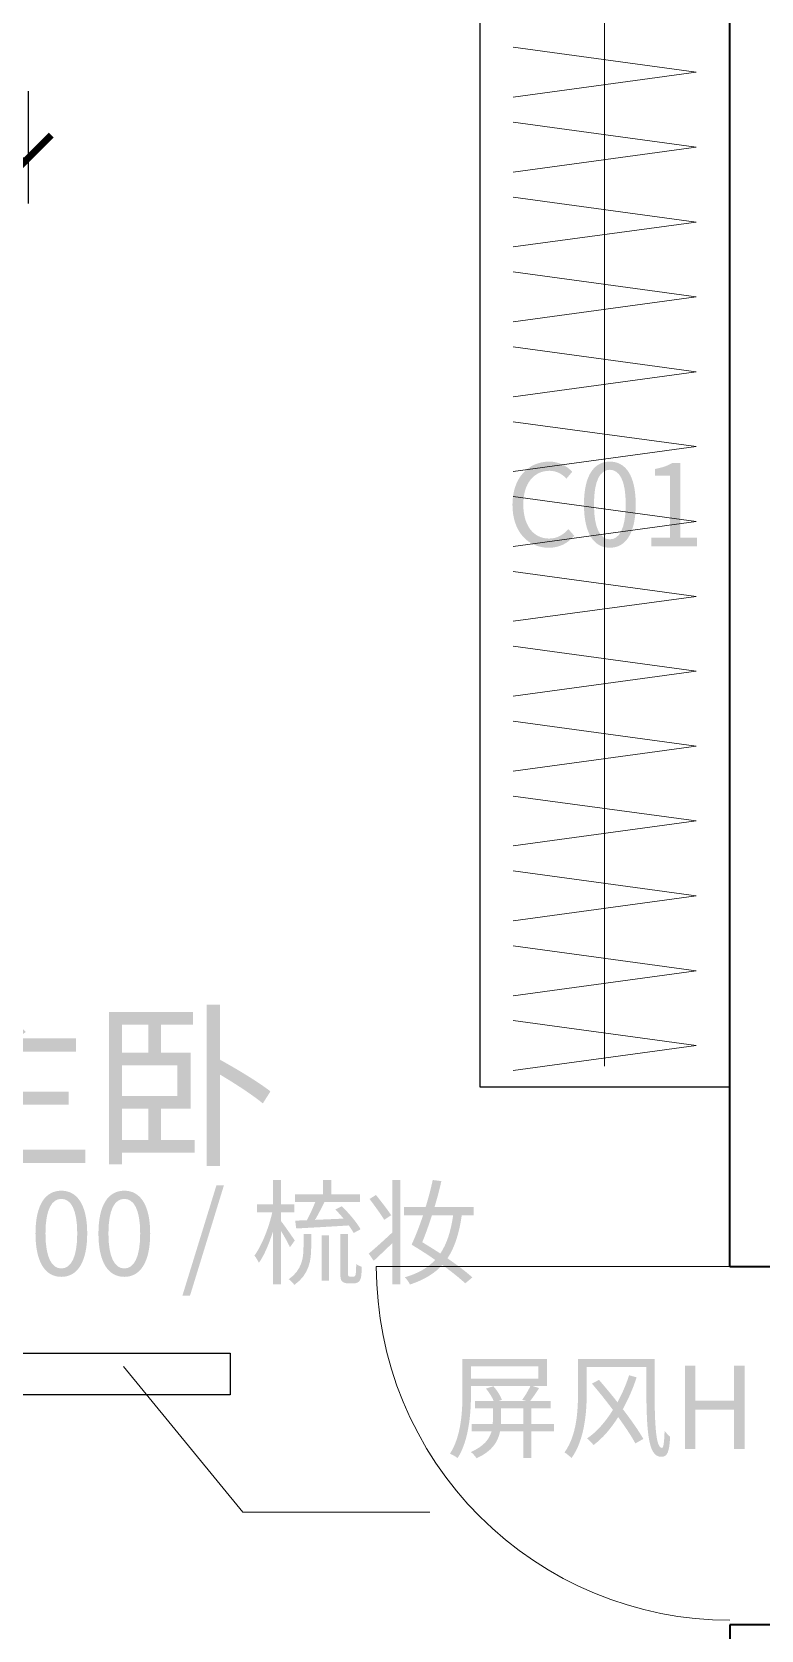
# Model space of a CAD drawing. Header units: millimetres. Extents: x -4600 to 229000, y -4300 to 19460.
# Drawn here: x 42036 to 43789, y 6857 to 10699 of the extents above; entities that cross this region are included whole.
import ezdxf

# ---------------------------------------------------------------- set-up
doc = ezdxf.new("R2010")
doc.units = ezdxf.units.MM
doc.header["$LTSCALE"] = 100
for name, color, linetype, lineweight in [('A-CABINET', 32, 'Continuous', 25), ('A-DIMS', 7, 'Continuous', 13), ('A-EX-WALL', 7, 'Continuous', 35), ('A-LEADER', 8, 'Continuous', 13), ('A-NEW-DOOR', 3, 'Continuous', 18), ('A-NEW-PART', 2, 'Continuous', 25), ('A-TEXT', 7, 'Continuous', 18), ('R2-DETAIL', 7, 'Continuous', 13)]:
    doc.layers.add(name, color=color, linetype=linetype, lineweight=lineweight)

# ---------------------------------------------------------------- blocks, each defined once
blk = doc.blocks.new('SOURCE_PROPOSED')
at = {"layer": 'A-EX-WALL'}
for p, q in [((3714, 5930.5), (3714, 9630)), ((3714, 5930.5), (3836.4, 5930.5)), ((3836.4, 5069.5), (3714, 5069.5)), ((3714, 5069.5), (3714, 4970))]:
    blk.add_line(p, q, dxfattribs=at)
blk = doc.blocks.new('FURNITURE_DESIGN')
at = {"layer": 'A-TEXT'}
h = blk.add_hatch(color=256, dxfattribs=at)
edge = h.paths.add_edge_path()
edge.add_spline(control_points=[(3278.5, 7658.9), (3304.4, 7658.9), (3324.1, 7669.3), (3339.9, 7687.6)], knot_values=[0, 0, 0, 0, 1, 1, 1, 1], degree=3, periodic=0)
edge.add_line((3339.9, 7687.6), (3326, 7703.7))
edge.add_spline(control_points=[(3326, 7703.7), (3313.1, 7689.5), (3298.7, 7681), (3279.6, 7681), (3241.4, 7681), (3217.4, 7712.7), (3217.4, 7763.2), (3217.4, 7813.1), (3242.7, 7843.9), (3280.4, 7843.9), (3297.6, 7843.9), (3310.7, 7836.3), (3321.3, 7825.1)], knot_values=[0, 0, 0, 0, 1, 1, 1, 2, 2, 2, 3, 3, 3, 4, 4, 4, 4], degree=3, periodic=0)
edge.add_line((3321.3, 7825.1), (3335, 7841.5))
edge.add_spline(control_points=[(3335, 7841.5), (3323.5, 7854.3), (3304.4, 7866), (3280.1, 7866), (3229.4, 7866), (3191.4, 7827), (3191.4, 7762.3), (3191.4, 7697.4), (3228.6, 7658.9), (3278.5, 7658.9)], knot_values=[0, 0, 0, 0, 1, 1, 1, 2, 2, 2, 3, 3, 3, 3], degree=3, periodic=0)
h = blk.add_hatch(color=256, dxfattribs=at)
edge = h.paths.add_edge_path()
edge.add_spline(control_points=[(3425.6, 7658.9), (3463.5, 7658.9), (3487.8, 7693.3), (3487.8, 7763.2), (3487.8, 7832.5), (3463.5, 7866), (3425.6, 7866), (3387.4, 7866), (3363.3, 7832.5), (3363.3, 7763.2), (3363.3, 7693.3), (3387.4, 7658.9), (3425.6, 7658.9)], knot_values=[0, 0, 0, 0, 1, 1, 1, 2, 2, 2, 3, 3, 3, 4, 4, 4, 4], degree=3, periodic=0)
edge = h.paths.add_edge_path(flags=0)
edge.add_spline(control_points=[(3425.6, 7679.1), (3402.9, 7679.1), (3387.4, 7704.5), (3387.4, 7763.2), (3387.4, 7821.6), (3402.9, 7846.4), (3425.6, 7846.4), (3448.2, 7846.4), (3463.8, 7821.6), (3463.8, 7763.2), (3463.8, 7704.5), (3448.2, 7679.1), (3425.6, 7679.1)], knot_values=[0, 0, 0, 0, 1, 1, 1, 2, 2, 2, 3, 3, 3, 4, 4, 4, 4], degree=3, periodic=0)
h = blk.add_hatch(color=256, dxfattribs=at)
edge = h.paths.add_edge_path()
edge.add_line((3525.1, 7662.5), (3634.8, 7662.5))
edge.add_line((3634.8, 7662.5), (3634.8, 7683.2))
edge.add_line((3634.8, 7683.2), (3594.7, 7683.2))
edge.add_line((3594.7, 7683.2), (3594.7, 7862.5))
edge.add_line((3594.7, 7862.5), (3575.6, 7862.5))
edge.add_spline(control_points=[(3575.6, 7862.5), (3564.7, 7856.2), (3551.9, 7851.6), (3534.1, 7848.3)], knot_values=[0, 0, 0, 0, 1, 1, 1, 1], degree=3, periodic=0)
edge.add_line((3534.1, 7848.3), (3534.1, 7832.5))
edge.add_line((3534.1, 7832.5), (3569.9, 7832.5))
edge.add_line((3569.9, 7832.5), (3569.9, 7683.2))
edge.add_line((3569.9, 7683.2), (3525.1, 7683.2))
edge.add_line((3525.1, 7683.2), (3525.1, 7662.5))
h = blk.add_hatch(color=256, dxfattribs=at)
edge = h.paths.add_edge_path()
edge.add_spline(control_points=[(1913.5, 6547), (1940.2, 6527.4), (1970.7, 6499.4), (1988.2, 6479.3)], knot_values=[0, 0, 0, 0, 1, 1, 1, 1], degree=3, periodic=0)
edge.add_line((1988.2, 6479.3), (1795.2, 6479.3))
edge.add_line((1795.2, 6479.3), (1795.2, 6447.5))
edge.add_line((1795.2, 6447.5), (1950.6, 6447.5))
edge.add_line((1950.6, 6447.5), (1950.6, 6351.4))
edge.add_line((1950.6, 6351.4), (1815.3, 6351.4))
edge.add_line((1815.3, 6351.4), (1815.3, 6319.6))
edge.add_line((1815.3, 6319.6), (1950.6, 6319.6))
edge.add_line((1950.6, 6319.6), (1950.6, 6211.7))
edge.add_line((1950.6, 6211.7), (1774.7, 6211.7))
edge.add_line((1774.7, 6211.7), (1774.7, 6179.9))
edge.add_line((1774.7, 6179.9), (2164.1, 6179.9))
edge.add_line((2164.1, 6179.9), (2164.1, 6211.7))
edge.add_line((2164.1, 6211.7), (1986, 6211.7))
edge.add_line((1986, 6211.7), (1986, 6319.6))
edge.add_line((1986, 6319.6), (2124, 6319.6))
edge.add_line((2124, 6319.6), (2124, 6351.4))
edge.add_line((2124, 6351.4), (1986, 6351.4))
edge.add_line((1986, 6351.4), (1986, 6447.5))
edge.add_line((1986, 6447.5), (2141.9, 6447.5))
edge.add_line((2141.9, 6447.5), (2141.9, 6479.3))
edge.add_line((2141.9, 6479.3), (2000, 6479.3))
edge.add_line((2000, 6479.3), (2020.9, 6494.6))
edge.add_spline(control_points=[(2020.9, 6494.6), (2003.5, 6515.1), (1968.1, 6544.8), (1940.2, 6564.9)], knot_values=[0, 0, 0, 0, 1, 1, 1, 1], degree=3, periodic=0)
edge.add_line((1940.2, 6564.9), (1913.5, 6547))
h = blk.add_hatch(color=256, dxfattribs=at)
h.paths.add_polyline_path([(2221.3, 6542.6), (2221.3, 6176.8), (2252.7, 6176.8), (2252.7, 6204.3), (2427.4, 6204.3), (2427.4, 6234.9), (2346.6, 6234.9), (2346.6, 6310.4), (2417.3, 6310.4), (2417.3, 6445.3), (2346.6, 6445.3), (2346.6, 6512.1), (2423.4, 6512.1), (2423.4, 6542.6), (2221.3, 6542.6)])
h.paths.add_polyline_path([(2252.7, 6414.7), (2385.5, 6414.7), (2385.5, 6340.5), (2252.7, 6340.5), (2252.7, 6414.7)], flags=0)
h.paths.add_polyline_path([(2252.7, 6310.4), (2315.6, 6310.4), (2315.6, 6234.9), (2252.7, 6234.9), (2252.7, 6310.4)], flags=0)
h.paths.add_polyline_path([(2252.7, 6445.3), (2252.7, 6512.1), (2315.6, 6512.1), (2315.6, 6445.3), (2252.7, 6445.3)], flags=0)
h = blk.add_hatch(color=256, dxfattribs=at)
edge = h.paths.add_edge_path()
edge.add_line((2456.2, 6560.5), (2456.2, 6172.9))
edge.add_line((2456.2, 6172.9), (2488.5, 6172.9))
edge.add_line((2488.5, 6172.9), (2488.5, 6392))
edge.add_spline(control_points=[(2488.5, 6392), (2526.9, 6369.3), (2568.4, 6341.8), (2591.1, 6323)], knot_values=[0, 0, 0, 0, 1, 1, 1, 1], degree=3, periodic=0)
edge.add_line((2591.1, 6323), (2609.4, 6351.9))
edge.add_spline(control_points=[(2609.4, 6351.9), (2582.8, 6372.8), (2530.4, 6404.7), (2488.5, 6427.8)], knot_values=[0, 0, 0, 0, 1, 1, 1, 1], degree=3, periodic=0)
edge.add_line((2488.5, 6427.8), (2488.5, 6560.5))
edge.add_line((2488.5, 6560.5), (2456.2, 6560.5))
h = blk.add_hatch(color=256, dxfattribs=at)
edge = h.paths.add_edge_path()
edge.add_spline(control_points=[(2106.6, 5906), (2144.5, 5906), (2168.8, 5940.4), (2168.8, 6010.3), (2168.8, 6079.6), (2144.5, 6113.1), (2106.6, 6113.1), (2068.4, 6113.1), (2044.4, 6079.6), (2044.4, 6010.3), (2044.4, 5940.4), (2068.4, 5906), (2106.6, 5906)], knot_values=[0, 0, 0, 0, 1, 1, 1, 2, 2, 2, 3, 3, 3, 4, 4, 4, 4], degree=3, periodic=0)
edge = h.paths.add_edge_path(flags=0)
edge.add_spline(control_points=[(2106.6, 5926.2), (2084, 5926.2), (2068.4, 5951.6), (2068.4, 6010.3), (2068.4, 6068.7), (2084, 6093.5), (2106.6, 6093.5), (2129.2, 6093.5), (2144.8, 6068.7), (2144.8, 6010.3), (2144.8, 5951.6), (2129.2, 5926.2), (2106.6, 5926.2)], knot_values=[0, 0, 0, 0, 1, 1, 1, 2, 2, 2, 3, 3, 3, 4, 4, 4, 4], degree=3, periodic=0)
h = blk.add_hatch(color=256, dxfattribs=at)
edge = h.paths.add_edge_path()
edge.add_spline(control_points=[(2258, 5906), (2296, 5906), (2320.2, 5940.4), (2320.2, 6010.3), (2320.2, 6079.6), (2296, 6113.1), (2258, 6113.1), (2219.8, 6113.1), (2195.8, 6079.6), (2195.8, 6010.3), (2195.8, 5940.4), (2219.8, 5906), (2258, 5906)], knot_values=[0, 0, 0, 0, 1, 1, 1, 2, 2, 2, 3, 3, 3, 4, 4, 4, 4], degree=3, periodic=0)
edge = h.paths.add_edge_path(flags=0)
edge.add_spline(control_points=[(2258, 5926.2), (2235.4, 5926.2), (2219.8, 5951.6), (2219.8, 6010.3), (2219.8, 6068.7), (2235.4, 6093.5), (2258, 6093.5), (2280.7, 6093.5), (2296.2, 6068.7), (2296.2, 6010.3), (2296.2, 5951.6), (2280.7, 5926.2), (2258, 5926.2)], knot_values=[0, 0, 0, 0, 1, 1, 1, 2, 2, 2, 3, 3, 3, 4, 4, 4, 4], degree=3, periodic=0)
for points in [[(2397.7, 5860.8), (2416, 5860.8), (2497.6, 6126.2), (2479.6, 6126.2), (2397.7, 5860.8)], [(2732.5, 6005.6), (2732.5, 5896.5), (2750.5, 5896.5), (2750.5, 6005.6), (2732.5, 6005.6)], [(3606, 5492.4), (3631.1, 5492.4), (3631.1, 5586.8), (3724.4, 5586.8), (3724.4, 5492.4), (3749.8, 5492.4), (3749.8, 5692.4), (3724.4, 5692.4), (3724.4, 5608.6), (3631.1, 5608.6), (3631.1, 5692.4), (3606, 5692.4), (3606, 5492.4)]]:
    blk.add_hatch(color=256, dxfattribs=at).paths.add_polyline_path(points)
h = blk.add_hatch(color=256, dxfattribs=at)
edge = h.paths.add_edge_path()
edge.add_line((2615.5, 6138.8), (2615.5, 6080.4))
edge.add_line((2615.5, 6080.4), (2577, 6080.4))
edge.add_line((2577, 6080.4), (2577, 6061))
edge.add_line((2577, 6061), (2613.8, 6061))
edge.add_spline(control_points=[(2613.8, 6061), (2605.4, 6023.6), (2588.2, 5980.5), (2571, 5957.3)], knot_values=[0, 0, 0, 0, 1, 1, 1, 1], degree=3, periodic=0)
edge.add_spline(control_points=[(2571, 5957.3), (2574.5, 5952.7), (2579.2, 5944.8), (2581.6, 5939.6)], knot_values=[0, 0, 0, 0, 1, 1, 1, 1], degree=3, periodic=0)
edge.add_spline(control_points=[(2581.6, 5939.6), (2594.2, 5957.1), (2606.2, 5985.4), (2615.5, 6015.2)], knot_values=[0, 0, 0, 0, 1, 1, 1, 1], degree=3, periodic=0)
edge.add_line((2615.5, 6015.2), (2615.5, 5888))
edge.add_line((2615.5, 5888), (2634.6, 5888))
edge.add_line((2634.6, 5888), (2634.6, 6016.8))
edge.add_spline(control_points=[(2634.6, 6016.8), (2642.8, 6003.2), (2652.3, 5986.3), (2656.4, 5977.3)], knot_values=[0, 0, 0, 0, 1, 1, 1, 1], degree=3, periodic=0)
edge.add_line((2656.4, 5977.3), (2667.9, 5993.4))
edge.add_spline(control_points=[(2667.9, 5993.4), (2663.2, 6000.5), (2641.9, 6031.3), (2634.6, 6040.3)], knot_values=[0, 0, 0, 0, 1, 1, 1, 1], degree=3, periodic=0)
edge.add_line((2634.6, 6040.3), (2634.6, 6061))
edge.add_line((2634.6, 6061), (2666.5, 6061))
edge.add_line((2666.5, 6061), (2666.5, 6080.4))
edge.add_line((2666.5, 6080.4), (2634.6, 6080.4))
edge.add_line((2634.6, 6080.4), (2634.6, 6138.8))
edge.add_line((2634.6, 6138.8), (2615.5, 6138.8))
h = blk.add_hatch(color=256, dxfattribs=at)
edge = h.paths.add_edge_path()
edge.add_line((2668.9, 6041.1), (2671.4, 6022.3))
edge.add_spline(control_points=[(2671.4, 6022.3), (2705.8, 6024.2), (2752.7, 6026.6), (2797.7, 6029.6)], knot_values=[0, 0, 0, 0, 1, 1, 1, 1], degree=3, periodic=0)
edge.add_spline(control_points=[(2797.7, 6029.6), (2802.6, 6023.1), (2806.7, 6016.8), (2809.5, 6011.4)], knot_values=[0, 0, 0, 0, 1, 1, 1, 1], degree=3, periodic=0)
edge.add_line((2809.5, 6011.4), (2826.1, 6020.4))
edge.add_spline(control_points=[(2826.1, 6020.4), (2817.6, 6036.2), (2798, 6059.1), (2781.1, 6075.8)], knot_values=[0, 0, 0, 0, 1, 1, 1, 1], degree=3, periodic=0)
edge.add_line((2781.1, 6075.8), (2765.5, 6067.8))
edge.add_spline(control_points=[(2765.5, 6067.8), (2772.1, 6061.3), (2778.9, 6053.7), (2785.2, 6046)], knot_values=[0, 0, 0, 0, 1, 1, 1, 1], degree=3, periodic=0)
edge.add_line((2785.2, 6046), (2716.7, 6043))
edge.add_spline(control_points=[(2716.7, 6043), (2724.3, 6056.1), (2732.5, 6071.9), (2739.6, 6086.1)], knot_values=[0, 0, 0, 0, 1, 1, 1, 1], degree=3, periodic=0)
edge.add_line((2739.6, 6086.1), (2825, 6086.1))
edge.add_line((2825, 6086.1), (2825, 6104.4))
edge.add_line((2825, 6104.4), (2755.7, 6104.4))
edge.add_line((2755.7, 6104.4), (2755.7, 6138.8))
edge.add_line((2755.7, 6138.8), (2735.8, 6138.8))
edge.add_line((2735.8, 6138.8), (2735.8, 6104.4))
edge.add_line((2735.8, 6104.4), (2668.4, 6104.4))
edge.add_line((2668.4, 6104.4), (2668.4, 6086.1))
edge.add_line((2668.4, 6086.1), (2717.2, 6086.1))
edge.add_spline(control_points=[(2717.2, 6086.1), (2711.8, 6071.9), (2703.9, 6055), (2697, 6042.2)], knot_values=[0, 0, 0, 0, 1, 1, 1, 1], degree=3, periodic=0)
edge.add_line((2697, 6042.2), (2668.9, 6041.1))
h = blk.add_hatch(color=256, dxfattribs=at)
edge = h.paths.add_edge_path()
edge.add_line((2845.8, 5962), (2857.8, 5944.5))
edge.add_spline(control_points=[(2857.8, 5944.5), (2871.1, 5957.1), (2887.2, 5972.1), (2902.8, 5987.4)], knot_values=[0, 0, 0, 0, 1, 1, 1, 1], degree=3, periodic=0)
edge.add_line((2902.8, 5987.4), (2902.8, 5887.8))
edge.add_line((2902.8, 5887.8), (2921.9, 5887.8))
edge.add_line((2921.9, 5887.8), (2921.9, 6138.5))
edge.add_line((2921.9, 6138.5), (2902.8, 6138.5))
edge.add_line((2902.8, 6138.5), (2902.8, 6013))
edge.add_spline(control_points=[(2902.8, 6013), (2881.8, 5993.4), (2859.9, 5973.7), (2845.8, 5962)], knot_values=[0, 0, 0, 0, 1, 1, 1, 1], degree=3, periodic=0)
edge = h.paths.add_edge_path(flags=0)
edge.add_spline(control_points=[(2847.7, 6093.2), (2859.9, 6077.1), (2875.5, 6055.8), (2883.1, 6043)], knot_values=[0, 0, 0, 0, 1, 1, 1, 1], degree=3, periodic=0)
edge.add_line((2883.1, 6043), (2899.8, 6054.2))
edge.add_spline(control_points=[(2899.8, 6054.2), (2891.6, 6066.5), (2875.8, 6087.2), (2863.2, 6102.8)], knot_values=[0, 0, 0, 0, 1, 1, 1, 1], degree=3, periodic=0)
edge.add_line((2863.2, 6102.8), (2847.7, 6093.2))
h = blk.add_hatch(color=256, dxfattribs=at)
edge = h.paths.add_edge_path()
edge.add_spline(control_points=[(2948.9, 5983.3), (2968.3, 5971.8), (2987.6, 5959.2), (3005.6, 5946.7)], knot_values=[0, 0, 0, 0, 1, 1, 1, 1], degree=3, periodic=0)
edge.add_spline(control_points=[(3005.6, 5946.7), (2988.2, 5927.9), (2964.7, 5914.2), (2932.5, 5905)], knot_values=[0, 0, 0, 0, 1, 1, 1, 1], degree=3, periodic=0)
edge.add_spline(control_points=[(2932.5, 5905), (2936.9, 5900.9), (2942.3, 5893.2), (2944.8, 5887.5)], knot_values=[0, 0, 0, 0, 1, 1, 1, 1], degree=3, periodic=0)
edge.add_spline(control_points=[(2944.8, 5887.5), (2978.9, 5898.7), (3004, 5914), (3022.8, 5934.7)], knot_values=[0, 0, 0, 0, 1, 1, 1, 1], degree=3, periodic=0)
edge.add_spline(control_points=[(3022.8, 5934.7), (3044.4, 5918.9), (3063.5, 5903.6), (3077.9, 5890.5)], knot_values=[0, 0, 0, 0, 1, 1, 1, 1], degree=3, periodic=0)
edge.add_line((3077.9, 5890.5), (3095.1, 5904.7))
edge.add_spline(control_points=[(3095.1, 5904.7), (3079.6, 5918.3), (3058.6, 5934.4), (3035.1, 5950.5)], knot_values=[0, 0, 0, 0, 1, 1, 1, 1], degree=3, periodic=0)
edge.add_spline(control_points=[(3035.1, 5950.5), (3053.1, 5977.3), (3063.2, 6011.4), (3069.5, 6053.9)], knot_values=[0, 0, 0, 0, 1, 1, 1, 1], degree=3, periodic=0)
edge.add_line((3069.5, 6053.9), (3097.9, 6053.9))
edge.add_line((3097.9, 6053.9), (3097.9, 6074.1))
edge.add_line((3097.9, 6074.1), (3004, 6074.1))
edge.add_spline(control_points=[(3004, 6074.1), (3010.6, 6095.4), (3016.3, 6117), (3020.4, 6136.3)], knot_values=[0, 0, 0, 0, 1, 1, 1, 1], degree=3, periodic=0)
edge.add_line((3020.4, 6136.3), (2999.6, 6138.8))
edge.add_spline(control_points=[(2999.6, 6138.8), (2995.5, 6118.9), (2989.5, 6096.5), (2982.7, 6074.1)], knot_values=[0, 0, 0, 0, 1, 1, 1, 1], degree=3, periodic=0)
edge.add_line((2982.7, 6074.1), (2930.6, 6074.1))
edge.add_line((2930.6, 6074.1), (2930.6, 6053.9))
edge.add_line((2930.6, 6053.9), (2976.4, 6053.9))
edge.add_spline(control_points=[(2976.4, 6053.9), (2967.4, 6027.2), (2957.6, 6002.1), (2948.9, 5983.3)], knot_values=[0, 0, 0, 0, 1, 1, 1, 1], degree=3, periodic=0)
edge = h.paths.add_edge_path(flags=0)
edge.add_spline(control_points=[(3048.8, 6053.9), (3043.3, 6016.3), (3034, 5986), (3017.9, 5962)], knot_values=[0, 0, 0, 0, 1, 1, 1, 1], degree=3, periodic=0)
edge.add_spline(control_points=[(3017.9, 5962), (3003.7, 5971.5), (2989, 5980.5), (2974.5, 5989.3)], knot_values=[0, 0, 0, 0, 1, 1, 1, 1], degree=3, periodic=0)
edge.add_spline(control_points=[(2974.5, 5989.3), (2982.2, 6008.4), (2990.4, 6030.7), (2997.7, 6053.9)], knot_values=[0, 0, 0, 0, 1, 1, 1, 1], degree=3, periodic=0)
edge.add_line((2997.7, 6053.9), (3048.8, 6053.9))
h = blk.add_hatch(color=256, dxfattribs=at)
edge = h.paths.add_edge_path()
edge.add_line((2688.9, 6008.9), (2688.9, 5977.3))
edge.add_spline(control_points=[(2688.9, 5977.3), (2688.9, 5952.2), (2685.3, 5922.4), (2653.4, 5900.3)], knot_values=[0, 0, 0, 0, 1, 1, 1, 1], degree=3, periodic=0)
edge.add_spline(control_points=[(2653.4, 5900.3), (2657.8, 5897.3), (2664, 5890.8), (2667, 5886.7)], knot_values=[0, 0, 0, 0, 1, 1, 1, 1], degree=3, periodic=0)
edge.add_spline(control_points=[(2667, 5886.7), (2702.8, 5912), (2707.4, 5946.4), (2707.4, 5977)], knot_values=[0, 0, 0, 0, 1, 1, 1, 1], degree=3, periodic=0)
edge.add_line((2707.4, 5977), (2707.4, 6008.9))
edge.add_line((2707.4, 6008.9), (2688.9, 6008.9))
h = blk.add_hatch(color=256, dxfattribs=at)
edge = h.paths.add_edge_path()
edge.add_line((2777.3, 6009.2), (2777.3, 5919.1))
edge.add_spline(control_points=[(2777.3, 5919.1), (2777.3, 5902.8), (2778.4, 5898.4), (2781.9, 5894.9)], knot_values=[0, 0, 0, 0, 1, 1, 1, 1], degree=3, periodic=0)
edge.add_spline(control_points=[(2781.9, 5894.9), (2785.5, 5891.6), (2791.2, 5890.2), (2796.4, 5890.2), (2798.6, 5890.2), (2804.8, 5890.2), (2807.8, 5890.2), (2811.9, 5890.2), (2816.8, 5891), (2819.8, 5892.9)], knot_values=[0, 0, 0, 0, 1, 1, 1, 2, 2, 2, 3, 3, 3, 3], degree=3, periodic=0)
edge.add_spline(control_points=[(2819.8, 5892.9), (2822.8, 5894.6), (2825, 5897.9), (2826.7, 5902.5)], knot_values=[0, 0, 0, 0, 1, 1, 1, 1], degree=3, periodic=0)
edge.add_spline(control_points=[(2826.7, 5902.5), (2828, 5906.9), (2828.8, 5919.4), (2829.1, 5930.3)], knot_values=[0, 0, 0, 0, 1, 1, 1, 1], degree=3, periodic=0)
edge.add_spline(control_points=[(2829.1, 5930.3), (2824.5, 5931.4), (2819.3, 5934.1), (2815.7, 5937.1)], knot_values=[0, 0, 0, 0, 1, 1, 1, 1], degree=3, periodic=0)
edge.add_spline(control_points=[(2815.7, 5937.1), (2815.5, 5926.2), (2815.2, 5917.8), (2814.6, 5914), (2814.1, 5910.4), (2813.3, 5908.5), (2812.2, 5907.4)], knot_values=[0, 0, 0, 0, 1, 1, 1, 2, 2, 2, 2], degree=3, periodic=0)
edge.add_spline(control_points=[(2812.2, 5907.4), (2811.1, 5906.9), (2809.2, 5906.6), (2807.3, 5906.6), (2805.4, 5906.6), (2802.4, 5906.6), (2801, 5906.6), (2799.4, 5906.6), (2797.7, 5906.9), (2796.9, 5908), (2796.1, 5909), (2795.8, 5912), (2795.8, 5917.5)], knot_values=[0, 0, 0, 0, 1, 1, 1, 2, 2, 2, 3, 3, 3, 4, 4, 4, 4], degree=3, periodic=0)
edge.add_line((2795.8, 5917.5), (2795.8, 6009.2))
edge.add_line((2795.8, 6009.2), (2777.3, 6009.2))
h = blk.add_hatch(color=256, dxfattribs=at)
edge = h.paths.add_edge_path()
edge.add_spline(control_points=[(3127.7, 5637.3), (3135.3, 5628.3), (3142.7, 5616.3), (3146.3, 5607.3)], knot_values=[0, 0, 0, 0, 1, 1, 1, 1], degree=3, periodic=0)
edge.add_line((3146.3, 5607.3), (3101.5, 5607.3))
edge.add_line((3101.5, 5607.3), (3101.5, 5589.8))
edge.add_line((3101.5, 5589.8), (3144.3, 5589.8))
edge.add_line((3144.3, 5589.8), (3144.3, 5562.8))
edge.add_line((3144.3, 5562.8), (3144.1, 5552.2))
edge.add_line((3144.1, 5552.2), (3093.6, 5552.2))
edge.add_line((3093.6, 5552.2), (3093.6, 5534.4))
edge.add_line((3093.6, 5534.4), (3141.1, 5534.4))
edge.add_spline(control_points=[(3141.1, 5534.4), (3135.9, 5516.1), (3122.8, 5498.7), (3091.4, 5484.8)], knot_values=[0, 0, 0, 0, 1, 1, 1, 1], degree=3, periodic=0)
edge.add_spline(control_points=[(3091.4, 5484.8), (3095.8, 5481.5), (3102.3, 5474.4), (3105.1, 5469.8)], knot_values=[0, 0, 0, 0, 1, 1, 1, 1], degree=3, periodic=0)
edge.add_spline(control_points=[(3105.1, 5469.8), (3143, 5486.9), (3156.9, 5510.1), (3161.5, 5534.4)], knot_values=[0, 0, 0, 0, 1, 1, 1, 1], degree=3, periodic=0)
edge.add_line((3161.5, 5534.4), (3217.2, 5534.4))
edge.add_line((3217.2, 5534.4), (3217.2, 5470.3))
edge.add_line((3217.2, 5470.3), (3237.1, 5470.3))
edge.add_line((3237.1, 5470.3), (3237.1, 5534.4))
edge.add_line((3237.1, 5534.4), (3290.9, 5534.4))
edge.add_line((3290.9, 5534.4), (3290.9, 5552.2))
edge.add_line((3290.9, 5552.2), (3237.1, 5552.2))
edge.add_line((3237.1, 5552.2), (3237.1, 5589.8))
edge.add_line((3237.1, 5589.8), (3283.5, 5589.8))
edge.add_line((3283.5, 5589.8), (3283.5, 5607.3))
edge.add_line((3283.5, 5607.3), (3233.8, 5607.3))
edge.add_spline(control_points=[(3233.8, 5607.3), (3240.4, 5615.7), (3248.6, 5627.7), (3255.4, 5638.6)], knot_values=[0, 0, 0, 0, 1, 1, 1, 1], degree=3, periodic=0)
edge.add_line((3255.4, 5638.6), (3240.4, 5643.3))
edge.add_line((3240.4, 5643.3), (3274.2, 5643.3))
edge.add_line((3274.2, 5643.3), (3274.2, 5708.5))
edge.add_line((3274.2, 5708.5), (3071.2, 5708.5))
edge.add_line((3071.2, 5708.5), (3071.2, 5628.3))
edge.add_spline(control_points=[(3071.2, 5628.3), (3071.2, 5584.6), (3068.8, 5523.8), (3041.2, 5480.9)], knot_values=[0, 0, 0, 0, 1, 1, 1, 1], degree=3, periodic=0)
edge.add_spline(control_points=[(3041.2, 5480.9), (3046.4, 5478.8), (3055.4, 5473.6), (3059.5, 5470.3)], knot_values=[0, 0, 0, 0, 1, 1, 1, 1], degree=3, periodic=0)
edge.add_spline(control_points=[(3059.5, 5470.3), (3087.9, 5515), (3091.7, 5581.9), (3091.7, 5628.3)], knot_values=[0, 0, 0, 0, 1, 1, 1, 1], degree=3, periodic=0)
edge.add_line((3091.7, 5628.3), (3091.7, 5643.3))
edge.add_line((3091.7, 5643.3), (3234.4, 5643.3))
edge.add_spline(control_points=[(3234.4, 5643.3), (3229.7, 5633.2), (3221.6, 5619.3), (3214.7, 5610.5)], knot_values=[0, 0, 0, 0, 1, 1, 1, 1], degree=3, periodic=0)
edge.add_line((3214.7, 5610.5), (3225.1, 5607.3))
edge.add_line((3225.1, 5607.3), (3156.9, 5607.3))
edge.add_line((3156.9, 5607.3), (3165.9, 5610.3))
edge.add_spline(control_points=[(3165.9, 5610.3), (3162.6, 5619.8), (3154.2, 5633.5), (3145.4, 5643)], knot_values=[0, 0, 0, 0, 1, 1, 1, 1], degree=3, periodic=0)
edge.add_line((3145.4, 5643), (3127.7, 5637.3))
h.paths.add_polyline_path([(3091.7, 5690.8), (3253.8, 5690.8), (3253.8, 5661.3), (3091.7, 5661.3), (3091.7, 5690.8)], flags=0)
h.paths.add_polyline_path([(3217.2, 5552.2), (3163.7, 5552.2), (3164, 5562.5), (3164, 5589.8), (3217.2, 5589.8), (3217.2, 5552.2)], flags=0)
h = blk.add_hatch(color=256, dxfattribs=at)
edge = h.paths.add_edge_path()
edge.add_line((3349, 5708.5), (3349, 5627.5))
edge.add_spline(control_points=[(3349, 5627.5), (3349, 5584.3), (3346.3, 5525.1), (3316.5, 5483.9)], knot_values=[0, 0, 0, 0, 1, 1, 1, 1], degree=3, periodic=0)
edge.add_spline(control_points=[(3316.5, 5483.9), (3321.2, 5481.5), (3329.9, 5474.1), (3333.4, 5470.3)], knot_values=[0, 0, 0, 0, 1, 1, 1, 1], degree=3, periodic=0)
edge.add_spline(control_points=[(3333.4, 5470.3), (3365.1, 5514), (3370, 5581.6), (3370, 5627.5)], knot_values=[0, 0, 0, 0, 1, 1, 1, 1], degree=3, periodic=0)
edge.add_line((3370, 5627.5), (3370, 5688.9))
edge.add_line((3370, 5688.9), (3513, 5688.9))
edge.add_spline(control_points=[(3513, 5688.9), (3513.5, 5546.7), (3513.5, 5473.3), (3549.3, 5473.3), (3564.3, 5473.3), (3568.6, 5485.3), (3570.5, 5521.6)], knot_values=[0, 0, 0, 0, 1, 1, 1, 2, 2, 2, 2], degree=3, periodic=0)
edge.add_spline(control_points=[(3570.5, 5521.6), (3566.7, 5524.6), (3560.7, 5531.1), (3557.2, 5535.8)], knot_values=[0, 0, 0, 0, 1, 1, 1, 1], degree=3, periodic=0)
edge.add_spline(control_points=[(3557.2, 5535.8), (3556.6, 5513.4), (3555, 5494.6), (3550.9, 5494.6), (3532.6, 5494.6), (3532.6, 5579.7), (3533.4, 5708.5)], knot_values=[0, 0, 0, 0, 1, 1, 1, 2, 2, 2, 2], degree=3, periodic=0)
edge.add_line((3533.4, 5708.5), (3349, 5708.5))
edge = h.paths.add_edge_path(flags=0)
edge.add_spline(control_points=[(3472, 5669.5), (3464.9, 5647.7), (3455.4, 5625.3), (3443.9, 5604.5)], knot_values=[0, 0, 0, 0, 1, 1, 1, 1], degree=3, periodic=0)
edge.add_spline(control_points=[(3443.9, 5604.5), (3429.2, 5623.4), (3413.6, 5641.9), (3399.5, 5658.3)], knot_values=[0, 0, 0, 0, 1, 1, 1, 1], degree=3, periodic=0)
edge.add_line((3399.5, 5658.3), (3382.5, 5649.3))
edge.add_spline(control_points=[(3382.5, 5649.3), (3398.9, 5630.2), (3416.6, 5608.1), (3433, 5586)], knot_values=[0, 0, 0, 0, 1, 1, 1, 1], degree=3, periodic=0)
edge.add_spline(control_points=[(3433, 5586), (3415, 5557.3), (3393.7, 5532.8), (3370.8, 5517.5)], knot_values=[0, 0, 0, 0, 1, 1, 1, 1], degree=3, periodic=0)
edge.add_spline(control_points=[(3370.8, 5517.5), (3375.7, 5513.7), (3382.5, 5506.6), (3386.4, 5501.7)], knot_values=[0, 0, 0, 0, 1, 1, 1, 1], degree=3, periodic=0)
edge.add_spline(control_points=[(3386.4, 5501.7), (3408.2, 5517.8), (3428.4, 5541.5), (3445.6, 5568.8)], knot_values=[0, 0, 0, 0, 1, 1, 1, 1], degree=3, periodic=0)
edge.add_spline(control_points=[(3445.6, 5568.8), (3462.8, 5545.1), (3477.8, 5522.7), (3487, 5505.5)], knot_values=[0, 0, 0, 0, 1, 1, 1, 1], degree=3, periodic=0)
edge.add_line((3487, 5505.5), (3506.1, 5516.4))
edge.add_spline(control_points=[(3506.1, 5516.4), (3495, 5536.1), (3476.9, 5561.7), (3456.8, 5587.9)], knot_values=[0, 0, 0, 0, 1, 1, 1, 1], degree=3, periodic=0)
edge.add_spline(control_points=[(3456.8, 5587.9), (3470.1, 5611.9), (3481.3, 5637.8), (3490, 5664.3)], knot_values=[0, 0, 0, 0, 1, 1, 1, 1], degree=3, periodic=0)
edge.add_line((3490, 5664.3), (3472, 5669.5))
at = {"layer": 'A-CABINET'}
blk.add_lwpolyline([(3113.1, 6362.5), (3713.1, 6362.5), (3713.1, 9162.5), (3113.1, 9162.5)], close=True, dxfattribs=at)
at = {"layer": 'A-LEADER'}
blk.add_lwpolyline([(2255.8, 5690.7), (2542.7, 5339.9), (2992.7, 5339.9)], dxfattribs=at)
at = {"layer": 'A-NEW-DOOR'}
blk.add_line((3714, 5930.5), (2864, 5930.5), dxfattribs=at)
blk.add_lwpolyline([(3714, 5080.5), (3672.3, 5081.5), (3630.7, 5084.6), (3589.3, 5089.7), (3548.2, 5096.8), (3507.5, 5106), (3467.3, 5117.1), (3427.6, 5130.2), (3388.7, 5145.2), (3350.6, 5162.1), (3313.3, 5180.9), (3277, 5201.4), (3241.8, 5223.8), (3207.7, 5247.8), (3174.8, 5273.4), (3143.2, 5300.7), (3113, 5329.5), (3084.2, 5359.7), (3056.9, 5391.3), (3031.3, 5424.2), (3007.3, 5458.3), (2984.9, 5493.5), (2964.4, 5529.8), (2945.6, 5567.1), (2928.7, 5605.2), (2913.7, 5644.1), (2900.6, 5683.8), (2889.5, 5724), (2880.3, 5764.7), (2873.2, 5805.8), (2868.1, 5847.2), (2865, 5888.8), (2864, 5930.5)], dxfattribs=at)
at = {"layer": 'A-NEW-PART'}
blk.add_lwpolyline([(1012.5, 5722.6), (2512.5, 5722.6), (2512.5, 5622.6), (1012.5, 5622.6)], close=True, dxfattribs=at)
at = {"layer": 'R2-DETAIL'}
blk.add_line((3413.1, 6412.5), (3413.1, 9112.5), dxfattribs=at)
for points in [[(3193.1, 8742), (3633.1, 8802), (3193.1, 8862)], [(3193.1, 8562), (3633.1, 8622), (3193.1, 8682)], [(3193.1, 8382), (3633.1, 8442), (3193.1, 8502)], [(3193.1, 8202), (3633.1, 8262), (3193.1, 8322)], [(3193.1, 8022), (3633.1, 8082), (3193.1, 8142)], [(3193.1, 7842), (3633.1, 7902), (3193.1, 7962)], [(3193.1, 7662), (3633.1, 7722), (3193.1, 7782)], [(3193.1, 7482), (3633.1, 7542), (3193.1, 7602)], [(3193.1, 7302), (3633.1, 7362), (3193.1, 7422)], [(3193.1, 7122), (3633.1, 7182), (3193.1, 7242)], [(3193.1, 6942), (3633.1, 7002), (3193.1, 7062)], [(3193.1, 6762), (3633.1, 6822), (3193.1, 6882)], [(3193.1, 6582), (3633.1, 6642), (3193.1, 6702)], [(3193.1, 6402), (3633.1, 6462), (3193.1, 6522)]]:
    blk.add_lwpolyline(points, dxfattribs=at)
blk = doc.blocks.new('_ARCHTICK')
at = {"color": 0, "linetype": 'BYBLOCK', "const_width": 0.15}
blk.add_lwpolyline([(-0.5, -0.5), (0.5, 0.5)], dxfattribs=at)
blk = doc.blocks.new('*D21')
at = {"layer": 'A-DIMS'}
h = blk.add_hatch(color=256, dxfattribs=at)
edge = h.paths.add_edge_path()
edge.add_line((736.6, 8671.3), (862.3, 8671.3))
edge.add_line((862.3, 8671.3), (862.3, 8692.9))
edge.add_line((862.3, 8692.9), (807, 8692.9))
edge.add_spline(control_points=[(807, 8692.9), (796.9, 8692.9), (784.6, 8691.8), (774.2, 8691)], knot_values=[0, 0, 0, 0, 1, 1, 1, 1], degree=3, periodic=0)
edge.add_spline(control_points=[(774.2, 8691), (821.1, 8735.4), (852.8, 8776.1), (852.8, 8816.2), (852.8, 8851.7), (830.1, 8874.9), (794.4, 8874.9), (769, 8874.9), (751.6, 8863.4), (735.5, 8845.7)], knot_values=[0, 0, 0, 0, 1, 1, 1, 2, 2, 2, 3, 3, 3, 3], degree=3, periodic=0)
edge.add_line((735.5, 8845.7), (749.9, 8831.5))
edge.add_spline(control_points=[(749.9, 8831.5), (761.1, 8844.8), (775, 8854.7), (791.4, 8854.7), (816.2, 8854.7), (828.2, 8838), (828.2, 8815.1), (828.2, 8780.7), (799.3, 8740.9), (736.6, 8686)], knot_values=[0, 0, 0, 0, 1, 1, 1, 2, 2, 2, 3, 3, 3, 3], degree=3, periodic=0)
edge.add_line((736.6, 8686), (736.6, 8671.3))
h = blk.add_hatch(color=256, dxfattribs=at)
edge = h.paths.add_edge_path()
edge.add_spline(control_points=[(951.8, 8667.8), (989.8, 8667.8), (1014, 8702.1), (1014, 8772), (1014, 8841.3), (989.8, 8874.9), (951.8, 8874.9), (913.6, 8874.9), (889.6, 8841.3), (889.6, 8772), (889.6, 8702.1), (913.6, 8667.8), (951.8, 8667.8)], knot_values=[0, 0, 0, 0, 1, 1, 1, 2, 2, 2, 3, 3, 3, 4, 4, 4, 4], degree=3, periodic=0)
edge = h.paths.add_edge_path(flags=0)
edge.add_spline(control_points=[(951.8, 8687.9), (929.2, 8687.9), (913.6, 8713.3), (913.6, 8772), (913.6, 8830.4), (929.2, 8855.2), (951.8, 8855.2), (974.5, 8855.2), (990, 8830.4), (990, 8772), (990, 8713.3), (974.5, 8687.9), (951.8, 8687.9)], knot_values=[0, 0, 0, 0, 1, 1, 1, 2, 2, 2, 3, 3, 3, 4, 4, 4, 4], degree=3, periodic=0)
h = blk.add_hatch(color=256, dxfattribs=at)
edge = h.paths.add_edge_path()
edge.add_spline(control_points=[(1103.3, 8667.8), (1141.2, 8667.8), (1165.5, 8702.1), (1165.5, 8772), (1165.5, 8841.3), (1141.2, 8874.9), (1103.3, 8874.9), (1065.1, 8874.9), (1041.1, 8841.3), (1041.1, 8772), (1041.1, 8702.1), (1065.1, 8667.8), (1103.3, 8667.8)], knot_values=[0, 0, 0, 0, 1, 1, 1, 2, 2, 2, 3, 3, 3, 4, 4, 4, 4], degree=3, periodic=0)
edge = h.paths.add_edge_path(flags=0)
edge.add_spline(control_points=[(1103.3, 8687.9), (1080.6, 8687.9), (1065.1, 8713.3), (1065.1, 8772), (1065.1, 8830.4), (1080.6, 8855.2), (1103.3, 8855.2), (1125.9, 8855.2), (1141.5, 8830.4), (1141.5, 8772), (1141.5, 8713.3), (1125.9, 8687.9), (1103.3, 8687.9)], knot_values=[0, 0, 0, 0, 1, 1, 1, 2, 2, 2, 3, 3, 3, 4, 4, 4, 4], degree=3, periodic=0)
h = blk.add_hatch(color=256, dxfattribs=at)
edge = h.paths.add_edge_path()
edge.add_spline(control_points=[(1254.7, 8667.8), (1292.6, 8667.8), (1316.9, 8702.1), (1316.9, 8772), (1316.9, 8841.3), (1292.6, 8874.9), (1254.7, 8874.9), (1216.5, 8874.9), (1192.5, 8841.3), (1192.5, 8772), (1192.5, 8702.1), (1216.5, 8667.8), (1254.7, 8667.8)], knot_values=[0, 0, 0, 0, 1, 1, 1, 2, 2, 2, 3, 3, 3, 4, 4, 4, 4], degree=3, periodic=0)
edge = h.paths.add_edge_path(flags=0)
edge.add_spline(control_points=[(1254.7, 8687.9), (1232.1, 8687.9), (1216.5, 8713.3), (1216.5, 8772), (1216.5, 8830.4), (1232.1, 8855.2), (1254.7, 8855.2), (1277.3, 8855.2), (1292.9, 8830.4), (1292.9, 8772), (1292.9, 8713.3), (1277.3, 8687.9), (1254.7, 8687.9)], knot_values=[0, 0, 0, 0, 1, 1, 1, 2, 2, 2, 3, 3, 3, 4, 4, 4, 4], degree=3, periodic=0)
for p, q in [((27.4, 8486.3), (27.4, 8756.3)), ((2027.4, 8486.3), (2027.4, 8756.3)), ((27.4, 8596.3), (2027.4, 8596.3))]:
    blk.add_line(p, q)
at = {"layer": 'Defpoints'}
for p in [(27.4, 8596.3), (27.4, 8366.3), (2027.4, 8366.3)]:
    blk.add_point(p, dxfattribs=at)
at = {"layer": 'A-DIMS', "xscale": 110, "yscale": 110, "rotation": 180}
blk.add_blockref('_ARCHTICK', (27.4, 8596.3), dxfattribs=at)
at = {"layer": 'A-DIMS', "xscale": 110, "yscale": 110}
blk.add_blockref('_ARCHTICK', (2027.4, 8596.3), dxfattribs=at)
blk = doc.blocks.new('PLAN_DIMENSIONS')
blk.add_blockref('*D21', (0, 0))
blk = doc.blocks.new('A02_SHEET')
for name in ['PLAN_DIMENSIONS', 'SOURCE_PROPOSED', 'FURNITURE_DESIGN']:
    blk.add_blockref(name, (0, 1800))

msp = doc.modelspace()

# ---------------------------------------------------------------- block references
msp.add_blockref('A02_SHEET', (40000, 0))

doc.saveas('drawing.dxf')
